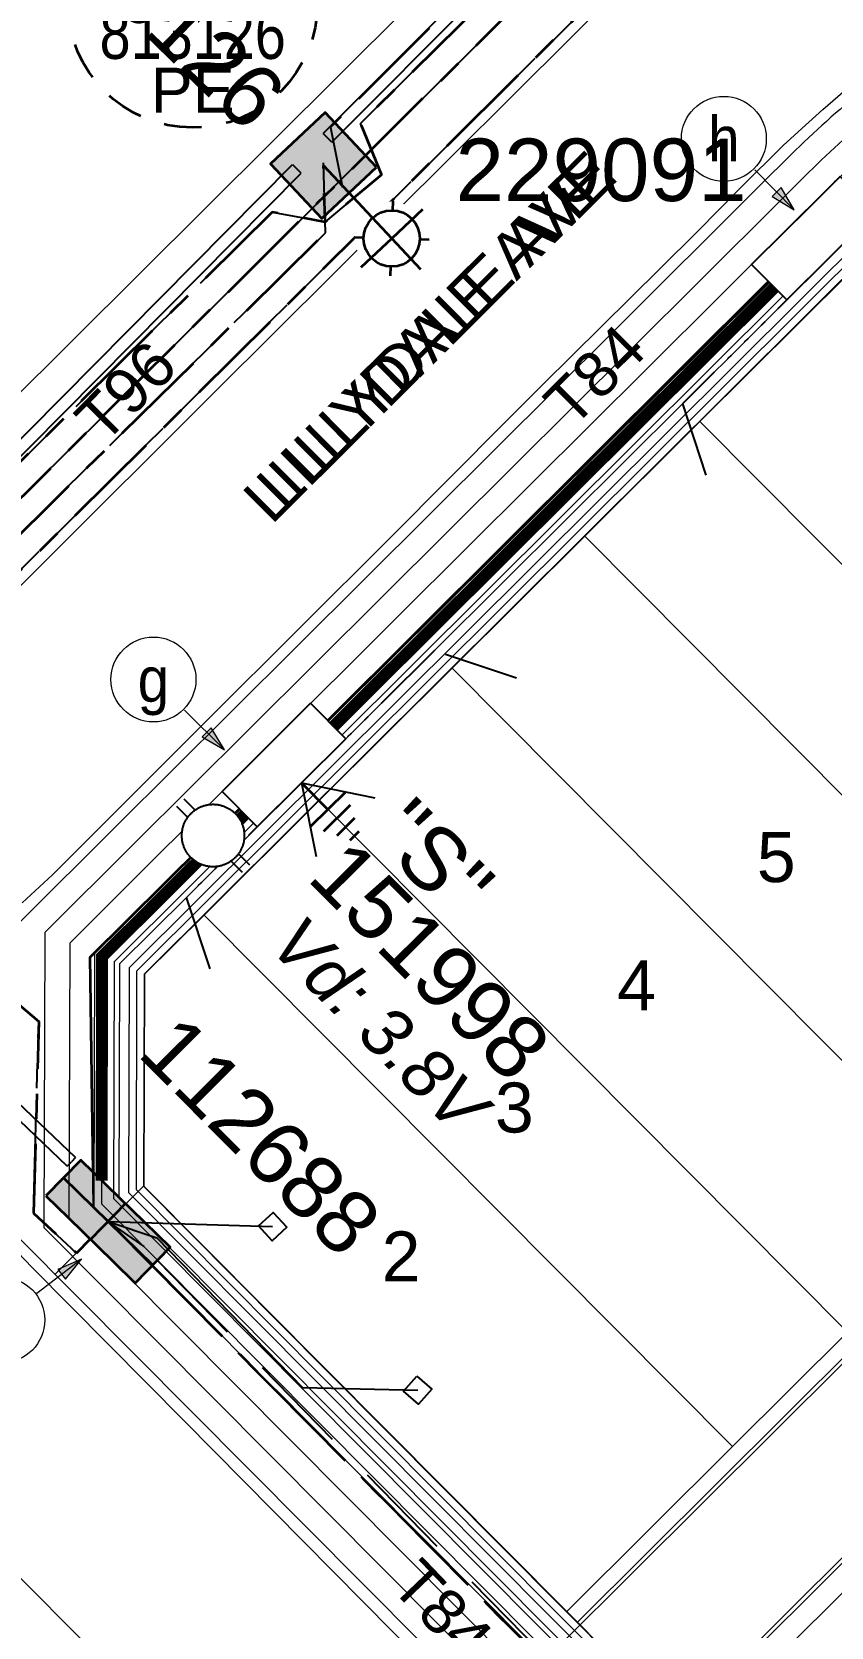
# Model space of a CAD drawing. Header units: metres. Extents: x 293418 to 294566, y 6233478 to 6234177.
# Drawn here: x 293762.6 to 293794.6, y 6233813.6 to 6233877.4 of the extents above; entities that cross this region are included whole.
import ezdxf
from ezdxf.enums import TextEntityAlignment as Align

# ---------------------------------------------------------------- set-up
doc = ezdxf.new("R2010")
doc.units = ezdxf.units.M
for name, pattern in [('Cable Exist UG', [7, 4, -1, 1, -1]), ('Dash', [5, 3, -2]), ('IE Trench LV', [6, 4, -2]), ('PHANTOMX2', [6.6, 3, -0.75, 0.2, -0.75, 0.2, -0.75, 0.2, -0.75])]:
    doc.linetypes.add(name, pattern=pattern)
doc.layers.get('0').update_dxf_attribs({"color": 6})
doc.layers.add('_User Miscellaneous1_Cons Lines', color=6, linetype='Continuous', lineweight=13, transparency=0.7)
doc.layers.add('_User Miscellaneous3_Roads', color=7, linetype='Continuous', lineweight=13, transparency=0.5)
for name, color, linetype, lineweight in [('_User Miscellaneous2_Lot Numbers', 54, 'Continuous', 13), ('_User Miscellaneous5', 121, 'Continuous', 13), ('_User_HV_Exist', 1, 'Continuous', 35), ('_User_LV_Exist', 5, 'Continuous', 35), ('_User_SL_Exist', 4, 'Continuous', 35), ('Cadastre Developer_SP_NEW', 92, 'Continuous', 15), ('Cadastre Land Parcels_SP_EXT', 118, 'Continuous', 15), ('Mains_HV_EXT', 13, 'Continuous', 25), ('Mains_LV_EXT', 163, 'Continuous', 25), ('Mains_SL_EXT', 131, 'Continuous', 25)]:
    doc.layers.add(name, color=color, linetype=linetype, lineweight=lineweight)
for name, color, linetype in [('Duct_SP_EXT', 30, 'Continuous'), ('Equip_LV_NEW', 2, 'Continuous'), ('Equip_SP_LV_NEW', 2, 'Continuous'), ('Equip_SP_SL_EXT', 7, 'Continuous'), ('Mains_LV_New_T84', 2, 'Cable x'), ('Notes', 7, 'Continuous'), ('Services_SP_NEW_UG', 2, 'IE Trench LV'), ('SupportsUG_SP_LV_EXT', 7, 'Continuous'), ('SupportsUG_SP_LV_SL_EXT', 7, 'Continuous'), ('Trench_SP_NEW', 2, 'Continuous'), ('UG_Details_SP_MISC', 7, 'Continuous')]:
    doc.layers.add(name, color=color, linetype=linetype)
doc.layers.add('Features_DEL', color=1, linetype='Continuous', plot=False)
doc.layers.add('Features_HIDE', color=1, linetype='Continuous', plot=False)
doc.styles.add('COLUMN_LABEL', font='arial.ttf', dxfattribs={"height": 2})
doc.styles.add('iecARIAL', font='arial.ttf', dxfattribs={"height": 2})
doc.styles.add('ieISOCP', font='arial.ttf', dxfattribs={"height": 1.5})
doc.styles.add('POLE_LABEL', font='arial.ttf', dxfattribs={"height": 2})
doc.styles.add('SL_LABEL', font='arial.ttf', dxfattribs={"height": 2})
doc.styles.get("Standard").update_dxf_attribs({"font": 'arial.ttf'})
doc.linetypes.add('Cable New UG', pattern='A,5.5,-0.01,["X",Standard,S=1.8,R=0,X=0,Y=-0.94],-1.7', length=7.21)
doc.linetypes.add('Cable x', pattern='A,4.5,-0.01,["X",Standard,S=1.25,R=0,X=0,Y=-0.65],-1.2', length=5.71)

# ---------------------------------------------------------------- blocks, each defined once
blk = doc.blocks.new('*U553')
at = {"width": 0.9}
blk.add_attdef('LNUMBER', text='', height=1, rotation=87.70638, dxfattribs=at).set_placement((1.279, 6.954), align=Align.MIDDLE_LEFT)
at = {"flags": 9}
for tag, p in [('LRATECODE', (-7.4, 0)), ('LOUTREACHVOCAB', (-7.2, 0)), ('LOUTREACH', (-7, 0)), ('LANTNUMBER', (-6.6, 0)), ('LNEW', (-6.4, 0)), ('LMASTVOCAB', (-6.2, 0)), ('LMAST', (-6, 0)), ('LLAMPVOCAB', (-5.8, 0)), ('LLAMP', (-5.6, 0)), ('LEXIST', (-5.4, 0)), ('LCHARGE3PERCENT', (-5.2, 0)), ('LCHARGE3', (-5, 0)), ('LCHARGE2PERCENT', (-4.8, 0)), ('LCHARGE2', (-4.6, 0)), ('LCHARGE1PERCENT', (-4.4, 0)), ('LCHARGE1', (-4.2, 0)), ('LCATEGORY', (-4, 0)), ('LBRACKETVOCAB', (-3.8, 0)), ('LBRACKET', (-3.6, 0)), ('LKINGHEIGHT', (-3.4, 0)), ('CREPLACE', (-3.2, 0)), ('CREMOVE', (-3, 0)), ('CNUMBER', (-2.8, 0)), ('CNEW', (-2.6, 0)), ('CEXIST', (-2.4, 0)), ('USAGE', (-2.2, 0)), ('STATE', (-2, 0)), ('OWNED_BY', (-1.8, 0)), ('ORIENTATION', (-1.6, 0)), ('OPERATING_VOLTAGE', (-1.4, 0)), ('NO_PHASES', (-1.2, 0)), ('LANTERN_TYPE', (-1, 0)), ('LANTERN_PURPOSE', (-0.8, 0)), ('CONTROL_TYPE', (-0.6, 0)), ('CONSTRUCTED_VOLTAGE', (-0.4, 0))]:
    blk.add_attdef(tag, text='', height=0.001, rotation=270, dxfattribs=at).set_placement(p, align=Align.MIDDLE_LEFT)
at = {"style": 'SL_LABEL', "flags": 9}
blk.add_attdef('STREET_CODE', text='', height=0.001, rotation=270, dxfattribs=at).set_placement((0.001, 0), align=Align.MIDDLE_LEFT)
at = {"flags": 1}
blk.add_attdef('Z', (0, 0), '', height=0.001, rotation=270, dxfattribs=at)
at = {"flags": 9}
for tag, p in [('LREMOVE', (0, -7.6)), ('LREPLACE', (0, -7.8)), ('LTYPE', (0, -8)), ('LTYPEVOCAB', (0, -8.2)), ('LEGEND', (0, -8.4)), ('SUBURB', (0, -8.6)), ('STREETNAME', (0, -8.8)), ('LOCATION', (0, -9)), ('NOTES', (0, -9.2)), ('MAINTAINED_BY', (0, -9.863))]:
    blk.add_attdef(tag, text='', height=0.001, dxfattribs=at).set_placement(p, align=Align.MIDDLE_LEFT)
blk.add_attdef('OPERATED_BY', (0, -9.607), '', height=0.001, dxfattribs=at)
at = {"layer": 'Features_HIDE', "width": 0.9}
blk.add_attdef('ASSET_NUM', text='', height=1, rotation=87.70638, dxfattribs=at).set_placement((-0.719, 7.034), align=Align.MIDDLE_LEFT)
blk.add_wipeout([(0.228, 5.683), (1.262, 5.014), (1.846, 3.929), (1.177, 2.895), (0.093, 2.311), (-0.942, 2.979), (-1.526, 4.064), (-0.857, 5.099)])
for p, q in [((0.16, 3.997), (0.228, 5.683)), ((-0.857, 5.099), (-0.603, 4.823)), ((1.262, 5.014), (0.987, 4.76)), ((-1.526, 4.064), (0.16, 3.997)), ((0, 0), (0.16, 3.997)), ((0.16, 3.997), (1.846, 3.929)), ((-0.942, 2.979), (-0.667, 3.234)), ((1.177, 2.895), (0.923, 3.17))]:
    blk.add_line(p, q)
blk.add_circle((0.16, 3.997), 1.125)
blk = doc.blocks.new('CCP_EXT')
at = {"flags": 9}
for tag, p in [('OWNED_BY', (0, -1)), ('USAGE', (0, -1.2)), ('STATE', (0, -1.8)), ('LEGEND', (0, -1.4)), ('LIFE_SUPPORT', (0, -1.6)), ('NOTES', (0, -2))]:
    blk.add_attdef(tag, text='', height=0.2, dxfattribs=at).set_placement(p, align=Align.MIDDLE_LEFT)
blk.add_wipeout([(0, 0.566), (0.566, 0), (0, -0.566), (-0.566, 0)])
blk.add_lwpolyline([(-0.566, 0), (0, 0.566), (0.566, 0), (0, -0.566), (-0.566, 0)])
at = {"flags": 1}
blk.add_attdef('Z', (0, 0), '', height=0.2, dxfattribs=at)
at = {"flags": 9}
for tag, p in [('CCP_TYPE', (0, 0)), ('OPERATING_VOLTAGE', (0, -0.6)), ('CONSTRUCTED_VOLTAGE', (0, -0.2)), ('NO_PHASES', (0, -0.4)), ('ORIENTATION', (0, -0.8))]:
    blk.add_attdef(tag, text='', height=0.2, dxfattribs=at).set_placement(p, align=Align.MIDDLE_LEFT)
blk = doc.blocks.new('PILLAR_EXT')
blk.add_hatch(color=256).paths.add_polyline_path([(-2.5, 1), (-2.5, -1), (2.5, -1), (2.5, 1)])
for p, q in [((0, 1), (0, -1)), ((-2.5, 0), (2.5, 0))]:
    blk.add_line(p, q)
at = {"ltscale": 10}
blk.add_line((2.5, 0), (-2.5, 0), dxfattribs=at)
blk.add_lwpolyline([(-2.5, -1), (-1.25, -1), (1.25, -1), (2.5, -1), (2.5, 1), (-2.5, 1)], close=True)
at = {"width": 0.9, "flags": 8}
blk.add_attdef('ASSET_NUM', text='', height=2, rotation=90, dxfattribs=at).set_placement((-2, 4), align=Align.MIDDLE_LEFT)
for tag, p, flags in [('OWNED_BY', (0, -0.2), 9), ('STATE', (0, -0.4), 9), ('SUPPORT_TYPE', (0, -0.6), 9), ('USAGE', (0, -0.8), 9), ('LEGEND', (0, -1), 9), ('LOCATION', (0, -1.2), 9), ('NOTES', (0, -1.4), 9), ('STREETNAME', (0, -1.8), 9), ('SUBURB', (0, -2), 1), ('PARENT', (0, -1.6), 9)]:
    blk.add_attdef(tag, p, '', height=0.2, dxfattribs=dict(flags=flags))
blk = doc.blocks.new('*U534')
at = {"width": 0.9}
blk.add_attdef('ASSET_NUM', text='', height=2, dxfattribs=at).set_placement((4, 2), align=Align.MIDDLE_LEFT)
for tag, p, flags in [('SUBURB', (-2, 0), 1), ('STREETNAME', (-1.8, 0), 9), ('PARENT', (-1.6, 0), 9), ('NOTES', (-1.4, 0), 9), ('LOCATION', (-1.2, 0), 9), ('LEGEND', (-1, 0), 9), ('USAGE', (-0.8, 0), 9), ('SUPPORT_TYPE', (-0.6, 0), 9), ('STATE', (-0.4, 0), 9), ('OWNED_BY', (-0.2, 0), 9)]:
    blk.add_attdef(tag, p, '', height=0.2, rotation=270, dxfattribs=dict(flags=flags))
blk.add_wipeout([(2.335, 1.34), (-0.767, -2.581), (-2.335, -1.34), (0.767, 2.581)])
blk.add_lwpolyline([(0.767, 2.581), (-1.56, -0.36), (-0.009, 1.601), (-2.335, -1.34), (-0.767, -2.581), (2.335, 1.34)], close=True)
blk = doc.blocks.new('LV_UG_LINKS_OPEN_NEW')
at = {"layer": 'Equip_LV_NEW'}
for tag, flags, p in [('ACTUAL_STATUS', 9, (3.167, -1.667)), ('CONSTRUCTED_VOLTAGE', 9, (3.167, -1.833)), ('NO_PHASES', 9, (3.167, -2)), ('STATE', 9, (3.167, -2.5)), ('OPERATING_VOLTAGE', 9, (3.167, -2.167)), ('ORIENTATION', 9, (3.167, -2.333)), ('SWITCH_TYPE', 9, (3.167, -2.667)), ('OWNED_BY', 9, (3.167, -3.167)), ('USAGE', 9, (3.167, -2.833)), ('NOTES', 9, (3.167, -3)), ('TYPE', 9, (3.167, -3.833)), ('OPERATED_BY', 9, (3.167, -3.333)), ('MAINTAINED_BY', 9, (3.167, -3.5)), ('NUMBER_OF_PHASES', 9, (3.167, -3.667)), ('Z', 1, (3.167, -4))]:
    blk.add_attdef(tag, text='', height=0.167, dxfattribs=dict(at, flags=flags)).set_placement(p, align=Align.MIDDLE_LEFT)
blk.add_wipeout([(4, 1.25), (3.969, 1.25), (3.939, 1.248), (3.908, 1.247), (3.877, 1.244), (3.847, 1.241), (3.817, 1.236), (3.786, 1.232), (3.756, 1.226), (3.726, 1.22), (3.696, 1.213), (3.667, 1.205), (3.637, 1.196), (3.608, 1.187), (3.579, 1.177), (3.55, 1.166), (3.522, 1.155), (3.493, 1.143), (3.466, 1.13), (3.438, 1.117), (3.411, 1.102), (3.384, 1.088), (3.357, 1.072), (3.331, 1.056), (3.306, 1.039), (3.28, 1.022), (3.255, 1.004), (3.231, 0.985), (3.207, 0.966), (3.184, 0.947), (3.161, 0.926), (3.138, 0.905), (3.116, 0.884), (3.095, 0.862), (3.074, 0.839), (3.053, 0.816), (3.034, 0.793), (3.015, 0.769), (2.996, 0.745), (2.978, 0.72), (2.961, 0.694), (2.944, 0.669), (2.928, 0.643), (2.912, 0.616), (2.898, 0.589), (2.883, 0.562), (2.87, 0.534), (2.857, 0.507), (2.845, 0.478), (2.834, 0.45), (2.823, 0.421), (2.813, 0.392), (2.804, 0.363), (2.795, 0.333), (2.787, 0.304), (2.78, 0.274), (2.774, 0.244), (2.768, 0.214), (2.764, 0.183), (2.759, 0.153), (2.756, 0.123), (2.753, 0.092), (2.752, 0.061), (2.75, 0.031), (2.75, 0), (2.75, -0.031), (2.752, -0.061), (2.753, -0.092), (2.756, -0.123), (2.759, -0.153), (2.764, -0.183), (2.768, -0.214), (2.774, -0.244), (2.78, -0.274), (2.787, -0.304), (2.795, -0.333), (2.804, -0.363), (2.813, -0.392), (2.823, -0.421), (2.834, -0.45), (2.845, -0.478), (2.857, -0.507), (2.87, -0.534), (2.883, -0.562), (2.898, -0.589), (2.912, -0.616), (2.928, -0.643), (2.944, -0.669), (2.961, -0.694), (2.978, -0.72), (2.996, -0.745), (3.015, -0.769), (3.034, -0.793), (3.053, -0.816), (3.074, -0.839), (3.095, -0.862), (3.116, -0.884), (3.138, -0.905), (3.161, -0.926), (3.184, -0.947), (3.207, -0.966), (3.231, -0.985), (3.255, -1.004), (3.28, -1.022), (3.306, -1.039), (3.331, -1.056), (3.357, -1.072), (3.384, -1.088), (3.411, -1.102), (3.438, -1.117), (3.466, -1.13), (3.493, -1.143), (3.522, -1.155), (3.55, -1.166), (3.579, -1.177), (3.608, -1.187), (3.637, -1.196), (3.667, -1.205), (3.696, -1.213), (3.726, -1.22), (3.756, -1.226), (3.786, -1.232), (3.817, -1.236), (3.847, -1.241), (3.877, -1.244), (3.908, -1.247), (3.939, -1.248), (3.969, -1.25), (4, -1.25), (4.031, -1.25), (4.061, -1.248), (4.092, -1.247), (4.123, -1.244), (4.153, -1.241), (4.183, -1.236), (4.214, -1.232), (4.244, -1.226), (4.274, -1.22), (4.304, -1.213), (4.333, -1.205), (4.363, -1.196), (4.392, -1.187), (4.421, -1.177), (4.45, -1.166), (4.478, -1.155), (4.507, -1.143), (4.534, -1.13), (4.562, -1.117), (4.589, -1.102), (4.616, -1.088), (4.643, -1.072), (4.669, -1.056), (4.694, -1.039), (4.72, -1.022), (4.745, -1.004), (4.769, -0.985), (4.793, -0.966), (4.816, -0.947), (4.839, -0.926), (4.862, -0.905), (4.884, -0.884), (4.905, -0.862), (4.926, -0.839), (4.947, -0.816), (4.966, -0.793), (4.985, -0.769), (5.004, -0.745), (5.022, -0.72), (5.039, -0.694), (5.056, -0.669), (5.072, -0.643), (5.088, -0.616), (5.102, -0.589), (5.117, -0.562), (5.13, -0.534), (5.143, -0.507), (5.155, -0.478), (5.166, -0.45), (5.177, -0.421), (5.187, -0.392), (5.196, -0.363), (5.205, -0.333), (5.213, -0.304), (5.22, -0.274), (5.226, -0.244), (5.232, -0.214), (5.236, -0.183), (5.241, -0.153), (5.244, -0.123), (5.247, -0.092), (5.248, -0.061), (5.25, -0.031), (5.25, 0), (5.25, 0.031), (5.248, 0.061), (5.247, 0.092), (5.244, 0.123), (5.241, 0.153), (5.236, 0.183), (5.232, 0.214), (5.226, 0.244), (5.22, 0.274), (5.213, 0.304), (5.205, 0.333), (5.196, 0.363), (5.187, 0.392), (5.177, 0.421), (5.166, 0.45), (5.155, 0.478), (5.143, 0.507), (5.13, 0.534), (5.117, 0.562), (5.102, 0.589), (5.088, 0.616), (5.072, 0.643), (5.056, 0.669), (5.039, 0.694), (5.022, 0.72), (5.004, 0.745), (4.985, 0.769), (4.966, 0.793), (4.947, 0.816), (4.926, 0.839), (4.905, 0.862), (4.884, 0.884), (4.862, 0.905), (4.839, 0.926), (4.816, 0.947), (4.793, 0.966), (4.769, 0.985), (4.745, 1.004), (4.72, 1.022), (4.694, 1.039), (4.669, 1.056), (4.643, 1.072), (4.616, 1.088), (4.589, 1.102), (4.562, 1.117), (4.534, 1.13), (4.507, 1.143), (4.478, 1.155), (4.45, 1.166), (4.421, 1.177), (4.392, 1.187), (4.363, 1.196), (4.333, 1.205), (4.304, 1.213), (4.274, 1.22), (4.244, 1.226), (4.214, 1.232), (4.183, 1.236), (4.153, 1.241), (4.123, 1.244), (4.092, 1.247), (4.061, 1.248), (4.031, 1.25)]).dxf.layer = 'Equip_LV_NEW'
for p, q in [((3.792, 1.863), (3.792, 1.232)), ((4.208, 1.863), (4.208, 1.232)), ((3.792, -1.232), (3.792, -1.863)), ((4.208, -1.232), (4.208, -1.863))]:
    blk.add_line(p, q, dxfattribs=at)
at = {"layer": 'Equip_LV_NEW', "flags": 128}
blk.add_lwpolyline([(4, 1.25), (3.969, 1.25), (3.939, 1.248), (3.908, 1.247), (3.877, 1.244), (3.847, 1.241), (3.817, 1.236), (3.786, 1.232), (3.756, 1.226), (3.726, 1.22), (3.696, 1.213), (3.667, 1.205), (3.637, 1.196), (3.608, 1.187), (3.579, 1.177), (3.55, 1.166), (3.522, 1.155), (3.493, 1.143), (3.466, 1.13), (3.438, 1.117), (3.411, 1.102), (3.384, 1.088), (3.357, 1.072), (3.331, 1.056), (3.306, 1.039), (3.28, 1.022), (3.255, 1.004), (3.231, 0.985), (3.207, 0.966), (3.184, 0.947), (3.161, 0.926), (3.138, 0.905), (3.116, 0.884), (3.095, 0.862), (3.074, 0.839), (3.053, 0.816), (3.034, 0.793), (3.015, 0.769), (2.996, 0.745), (2.978, 0.72), (2.961, 0.694), (2.944, 0.669), (2.928, 0.643), (2.912, 0.616), (2.898, 0.589), (2.883, 0.562), (2.87, 0.534), (2.857, 0.507), (2.845, 0.478), (2.834, 0.45), (2.823, 0.421), (2.813, 0.392), (2.804, 0.363), (2.795, 0.333), (2.787, 0.304), (2.78, 0.274), (2.774, 0.244), (2.768, 0.214), (2.764, 0.183), (2.759, 0.153), (2.756, 0.123), (2.753, 0.092), (2.752, 0.061), (2.75, 0.031), (2.75, 0), (2.75, -0.031), (2.752, -0.061), (2.753, -0.092), (2.756, -0.123), (2.759, -0.153), (2.764, -0.183), (2.768, -0.214), (2.774, -0.244), (2.78, -0.274), (2.787, -0.304), (2.795, -0.333), (2.804, -0.363), (2.813, -0.392), (2.823, -0.421), (2.834, -0.45), (2.845, -0.478), (2.857, -0.507), (2.87, -0.534), (2.883, -0.562), (2.898, -0.589), (2.912, -0.616), (2.928, -0.643), (2.944, -0.669), (2.961, -0.694), (2.978, -0.72), (2.996, -0.745), (3.015, -0.769), (3.034, -0.793), (3.053, -0.816), (3.074, -0.839), (3.095, -0.862), (3.116, -0.884), (3.138, -0.905), (3.161, -0.926), (3.184, -0.947), (3.207, -0.966), (3.231, -0.985), (3.255, -1.004), (3.28, -1.022), (3.306, -1.039), (3.331, -1.056), (3.357, -1.072), (3.384, -1.088), (3.411, -1.102), (3.438, -1.117), (3.466, -1.13), (3.493, -1.143), (3.522, -1.155), (3.55, -1.166), (3.579, -1.177), (3.608, -1.187), (3.637, -1.196), (3.667, -1.205), (3.696, -1.213), (3.726, -1.22), (3.756, -1.226), (3.786, -1.232), (3.817, -1.236), (3.847, -1.241), (3.877, -1.244), (3.908, -1.247), (3.939, -1.248), (3.969, -1.25), (4, -1.25), (4.031, -1.25), (4.061, -1.248), (4.092, -1.247), (4.123, -1.244), (4.153, -1.241), (4.183, -1.236), (4.214, -1.232), (4.244, -1.226), (4.274, -1.22), (4.304, -1.213), (4.333, -1.205), (4.363, -1.196), (4.392, -1.187), (4.421, -1.177), (4.45, -1.166), (4.478, -1.155), (4.507, -1.143), (4.534, -1.13), (4.562, -1.117), (4.589, -1.102), (4.616, -1.088), (4.643, -1.072), (4.669, -1.056), (4.694, -1.039), (4.72, -1.022), (4.745, -1.004), (4.769, -0.985), (4.793, -0.966), (4.816, -0.947), (4.839, -0.926), (4.862, -0.905), (4.884, -0.884), (4.905, -0.862), (4.926, -0.839), (4.947, -0.816), (4.966, -0.793), (4.985, -0.769), (5.004, -0.745), (5.022, -0.72), (5.039, -0.694), (5.056, -0.669), (5.072, -0.643), (5.088, -0.616), (5.102, -0.589), (5.117, -0.562), (5.13, -0.534), (5.143, -0.507), (5.155, -0.478), (5.166, -0.45), (5.177, -0.421), (5.187, -0.392), (5.196, -0.363), (5.205, -0.333), (5.213, -0.304), (5.22, -0.274), (5.226, -0.244), (5.232, -0.214), (5.236, -0.183), (5.241, -0.153), (5.244, -0.123), (5.247, -0.092), (5.248, -0.061), (5.25, -0.031), (5.25, 0), (5.25, 0.031), (5.248, 0.061), (5.247, 0.092), (5.244, 0.123), (5.241, 0.153), (5.236, 0.183), (5.232, 0.214), (5.226, 0.244), (5.22, 0.274), (5.213, 0.304), (5.205, 0.333), (5.196, 0.363), (5.187, 0.392), (5.177, 0.421), (5.166, 0.45), (5.155, 0.478), (5.143, 0.507), (5.13, 0.534), (5.117, 0.562), (5.102, 0.589), (5.088, 0.616), (5.072, 0.643), (5.056, 0.669), (5.039, 0.694), (5.022, 0.72), (5.004, 0.745), (4.985, 0.769), (4.966, 0.793), (4.947, 0.816), (4.926, 0.839), (4.905, 0.862), (4.884, 0.884), (4.862, 0.905), (4.839, 0.926), (4.816, 0.947), (4.793, 0.966), (4.769, 0.985), (4.745, 1.004), (4.72, 1.022), (4.694, 1.039), (4.669, 1.056), (4.643, 1.072), (4.616, 1.088), (4.589, 1.102), (4.562, 1.117), (4.534, 1.13), (4.507, 1.143), (4.478, 1.155), (4.45, 1.166), (4.421, 1.177), (4.392, 1.187), (4.363, 1.196), (4.333, 1.205), (4.304, 1.213), (4.274, 1.22), (4.244, 1.226), (4.214, 1.232), (4.183, 1.236), (4.153, 1.241), (4.123, 1.244), (4.092, 1.247), (4.061, 1.248), (4.031, 1.25)], close=True, dxfattribs=at)
blk = doc.blocks.new('*U520')
at = {"layer": '_User_LV_Exist'}
blk.add_line((3.292, -2.286), (2.982, -2.678), dxfattribs=at)
at = {"width": 0.9}
blk.add_attdef('ASSET_NUM', text='', height=2, dxfattribs=at).set_placement((4, 2), align=Align.MIDDLE_LEFT)
for tag, p, flags in [('SUBURB', (-2, 0), 1), ('STREETNAME', (-1.8, 0), 9), ('PARENT', (-1.6, 0), 9), ('NOTES', (-1.4, 0), 9), ('LOCATION', (-1.2, 0), 9), ('LEGEND', (-1, 0), 9), ('USAGE', (-0.8, 0), 9), ('SUPPORT_TYPE', (-0.6, 0), 9), ('STATE', (-0.4, 0), 9), ('OWNED_BY', (-0.2, 0), 9)]:
    blk.add_attdef(tag, p, '', height=0.2, rotation=270, dxfattribs=dict(flags=flags))
blk.add_wipeout([(2.335, 1.34), (-0.767, -2.581), (-2.335, -1.34), (0.767, 2.581)])
blk.add_lwpolyline([(0.767, 2.581), (-1.56, -0.36), (-0.009, 1.601), (-2.335, -1.34), (-0.767, -2.581), (2.335, 1.34)], close=True)
at = {"layer": '_User_LV_Exist'}
for p, q in [((0.784, -0.62), (1.961, -1.551)), ((2.581, -0.767), (1.34, -2.335)), ((2.818, -1.273), (1.888, -2.449)), ((3.055, -1.779), (2.435, -2.564))]:
    blk.add_line(p, q, dxfattribs=at)
at = {"layer": 'Equip_LV_NEW', "ltscale": 10, "xscale": -1, "rotation": 51.65432890901013}
blk.add_blockref('LV_UG_LINKS_OPEN_NEW', (0, 0), dxfattribs=at)
blk = doc.blocks.new('COLUMN_EXT')
blk.add_hatch(color=256).paths.add_polyline_path([(1.5, -1.5), (1.5, 1.5), (-1.5, 1.5), (-1.5, -1.5)])
blk.add_lwpolyline([(1.5, 1.5), (-1.5, 1.5), (-1.5, -1.5), (1.5, -1.5)], close=True)
at = {"flags": 9}
for tag, p in [('NOTES', (-1.813, 2)), ('STREETNAME', (-1.813, 1.6)), ('LOCATION', (-1.813, 1.4)), ('SUBURB', (-1.813, 1.8)), ('LEGEND', (-1.813, 1.2)), ('OWNED_BY', (-1.813, 0.6)), ('USAGE', (-1.813, 1)), ('STATE', (-1.813, 0.8)), ('COLUMN_TYPE', (-1.813, 0.4))]:
    blk.add_attdef(tag, text='', height=0.2, rotation=180, dxfattribs=at).set_placement(p, align=Align.MIDDLE_LEFT)
at = {"flags": 1}
blk.add_attdef('Z', (-1.813, 2.351), '', height=0.2, rotation=180, dxfattribs=at)
at = {"flags": 9}
for tag, style, p in [('STRUCTURE_PLANT_NUMBER', 'POLE_LABEL', (-1.813, -0.031)), ('STREET_CODE', 'COLUMN_LABEL', (-1.813, 0.2))]:
    blk.add_attdef(tag, text='', height=0.2, rotation=180, dxfattribs=dict(at, style=style)).set_placement(p, align=Align.MIDDLE_LEFT)
at = {"style": 'COLUMN_LABEL', "width": 0.9, "flags": 8}
blk.add_attdef('ASSET_NUM', text='', height=2, rotation=270, dxfattribs=at).set_placement((2, -4), align=Align.MIDDLE_LEFT)
blk = doc.blocks.new('*U589')
h = blk.add_hatch(color=256)
h.dxf.hatch_style = 1
h.paths.add_polyline_path([(2.226, 2.026), (2.531, 1.63), (3.172, 2.437)])
blk.add_line((3.172, 2.437), (1.388, 1.066))
at = {"flags": 128}
blk.add_lwpolyline([(2.226, 2.026), (2.531, 1.63), (3.172, 2.437), (2.226, 2.026)], dxfattribs=at)
blk.add_circle((0, 0), 1.7)
at = {"width": 0.9}
blk.add_attdef('CODE', text='', height=1.8, dxfattribs=at).set_placement((0, 0), align=Align.MIDDLE_CENTER)
at = {"flags": 1}
blk.add_attdef('Z', (0, 0), '', height=0.2, dxfattribs=at)
blk = doc.blocks.new('*U590')
h = blk.add_hatch(color=256)
h.dxf.hatch_style = 1
h.paths.add_polyline_path([(2.308, -1.932), (1.957, -2.288), (2.843, -2.814)])
blk.add_line((2.843, -2.814), (1.244, -1.231))
at = {"flags": 128}
blk.add_lwpolyline([(2.308, -1.932), (1.957, -2.288), (2.843, -2.814), (2.308, -1.932)], dxfattribs=at)
blk.add_circle((0, 0), 1.7)
at = {"width": 0.9}
blk.add_attdef('CODE', text='', height=1.8, dxfattribs=at).set_placement((0, 0), align=Align.MIDDLE_CENTER)
at = {"flags": 1}
blk.add_attdef('Z', (0, 0), '', height=0.2, dxfattribs=at)
blk = doc.blocks.new('*U591')
h = blk.add_hatch(color=256)
h.dxf.hatch_style = 1
h.paths.add_polyline_path([(2.292, -1.951), (1.938, -2.304), (2.82, -2.837)])
blk.add_line((2.82, -2.837), (1.234, -1.241))
at = {"flags": 128}
blk.add_lwpolyline([(2.292, -1.951), (1.938, -2.304), (2.82, -2.837), (2.292, -1.951)], dxfattribs=at)
blk.add_circle((0, 0), 1.7)
at = {"width": 0.9}
blk.add_attdef('CODE', text='', height=1.8, dxfattribs=at).set_placement((0, 0), align=Align.MIDDLE_CENTER)
at = {"flags": 1}
blk.add_attdef('Z', (0, 0), '', height=0.2, dxfattribs=at)
blk = doc.blocks.new('*U352')
at = {"linetype": 'Dash', "ltscale": 0.5}
blk.add_circle((0, 0), 5, dxfattribs=at)
at = {"insert": (0, -2.6), "char_height": 1.8, "attachment_point": 2}
blk.add_mtext('PE', dxfattribs=at)
at = {"width": 0.8}
blk.add_attdef('SNUMBER', text='', height=1.8, dxfattribs=at).set_placement((0, 0.5), align=Align.CENTER)
at = {"flags": 1}
blk.add_attdef('Z', (0, 0), '', height=0.2, dxfattribs=at)
at = {"width": 0.8}
blk.add_attdef('CNUMBER', text='', height=1.8, dxfattribs=at).set_placement((0, -0.25), align=Align.TOP_CENTER)

msp = doc.modelspace()

# ---------------------------------------------------------------- linework, layer by layer
at = {"layer": '_User Miscellaneous1_Cons Lines', "flags": 128}
msp.add_lwpolyline([(293846.17, 6233845.31, 0), (293842.01, 6233849.493)], format="xyb", dxfattribs=at)
for points in [[(293795.322, 6233870.194), (293794.097, 6233868.976), (293788.141, 6233863.052), (293783.532, 6233858.469), (293778.214, 6233853.18), (293772.896, 6233847.891), (293768.287, 6233843.308), (293765.405, 6233840.442), (293765.378, 6233830.548)], [(293795.815, 6233869.697), (293794.59, 6233868.479), (293788.634, 6233862.556), (293784.025, 6233857.972), (293778.707, 6233852.684), (293773.39, 6233847.395), (293768.781, 6233842.811), (293766.105, 6233840.15), (293766.079, 6233830.836)], [(293795.295, 6233867.77), (293789.339, 6233861.847), (293784.731, 6233857.263), (293779.413, 6233851.975), (293774.095, 6233846.686), (293769.486, 6233842.102), (293767.103, 6233839.733), (293767.08, 6233831.268)], [(293767.061, 6233831.248), (293763.516, 6233827.723)], [(293767.08, 6233831.248), (293784.004, 6233814.231), (293789.116, 6233809.09), (293796.274, 6233801.893)]]:
    msp.add_lwpolyline(points, dxfattribs=at)
at = {"layer": '_User Miscellaneous1_Cons Lines', "linetype": 'Continuous'}
for points in [[(293795.661, 6233869.849), (293765.884, 6233840.235), (293765.86, 6233830.755), (293773.547, 6233823.023), (293794.631, 6233801.828)], [(293796.082, 6233869.422), (293766.484, 6233839.985), (293766.46, 6233831.002), (293773.973, 6233823.446), (293795.057, 6233802.251)], [(293796.293, 6233869.208), (293766.783, 6233839.86), (293766.761, 6233831.125), (293774.185, 6233823.657), (293795.27, 6233802.462)]]:
    msp.add_lwpolyline(points, dxfattribs=at)
at = {"layer": '_User Miscellaneous3_Roads'}
for p, q in [((293784.229, 6233877.26, 103.982), (293787.861, 6233880.877, 104.075)), ((293784.229, 6233877.26, 103.982), (293787.861, 6233880.877, 104.075)), ((293777.036, 6233870.108, 103.781), (293784.229, 6233877.26, 103.982)), ((293777.036, 6233870.108, 103.781), (293784.229, 6233877.26, 103.982)), ((293794.253, 6233874.334, 104.076), (293795.573, 6233875.476, 104.117)), ((293794.253, 6233874.334, 104.076), (293795.573, 6233875.476, 104.117)), ((293793.419, 6233873.578, 104.042), (293794.253, 6233874.334, 104.076)), ((293793.419, 6233873.578, 104.042), (293794.253, 6233874.334, 104.076)), ((293792.674, 6233872.891, 104.025), (293793.419, 6233873.578, 104.042)), ((293792.674, 6233872.891, 104.025), (293793.419, 6233873.578, 104.042)), ((293790.967, 6233871.198, 103.97), (293792.674, 6233872.891, 104.025)), ((293790.967, 6233871.198, 103.97), (293792.674, 6233872.891, 104.025)), ((293789.243, 6233869.456, 103.924), (293790.967, 6233871.198, 103.97)), ((293789.243, 6233869.456, 103.924), (293790.967, 6233871.198, 103.97)), ((293769.96, 6233863.075, 103.575), (293777.036, 6233870.108, 103.781)), ((293769.96, 6233863.075, 103.575), (293777.036, 6233870.108, 103.781)), ((293787.753, 6233867.974, 103.89), (293789.243, 6233869.456, 103.924)), ((293787.753, 6233867.974, 103.89), (293789.243, 6233869.456, 103.924)), ((293783.047, 6233863.331, 103.732), (293787.753, 6233867.974, 103.89)), ((293762.826, 6233855.97, 103.372), (293769.96, 6233863.075, 103.575)), ((293762.826, 6233855.97, 103.372), (293769.96, 6233863.075, 103.575)), ((293776.968, 6233857.228, 103.584), (293781.597, 6233861.877, 103.694)), ((293769.626, 6233849.912, 103.396), (293776.968, 6233857.228, 103.584)), ((293762.826, 6233855.97, 103.372), (293758.203, 6233851.397, 103.229)), ((293763.413, 6233843.712, 103.195), (293769.626, 6233849.912, 103.396)), ((293762.21, 6233842.594, 103.19), (293763.413, 6233843.712, 103.195)), ((293762.606, 6233827.996, 103.742), (293761.474, 6233829.182, 103.72)), ((293768.693, 6233821.862, 103.821), (293762.606, 6233827.996, 103.742)), ((293768.693, 6233821.862, 103.821), (293780.409, 6233810.031, 103.957)), ((293767.902, 6233809.799, 103.855), (293760.406, 6233817.298, 103.761))]:
    msp.add_line(p, q, dxfattribs=at)
at = {"layer": '_User Miscellaneous3_Roads', "elevation": 103.732, "flags": 128}
msp.add_lwpolyline([(293783.047, 6233863.331), (293781.597, 6233861.877)], dxfattribs=at)
at = {"layer": '_User Miscellaneous3_Roads', "flags": 128}
for points in [[(293780.947, 6233810.132), (293823.46, 6233852.411, 0.414214), (293823.461, 6233852.835), (293823.422, 6233852.875)], [(293784.434, 6233813.812), (293823.354, 6233852.517, 0.414214), (293823.355, 6233852.73), (293823.315, 6233852.769)], [(293859.412, 6233753.465), (293859.661, 6233753.215, 0.57953), (293860.666, 6233753.485), (293865.476, 6233771.709, 0.2662), (293863.929, 6233777.47), (293814.445, 6233827.227, 0.414214), (293805.96, 6233827.251), (293784.846, 6233806.252)], [(293859.518, 6233753.571), (293859.767, 6233753.321, 0.57953), (293860.521, 6233753.523), (293865.331, 6233771.747, 0.2662), (293863.822, 6233777.365), (293814.339, 6233827.122, 0.414214), (293806.066, 6233827.144), (293788.517, 6233809.692)]]:
    msp.add_lwpolyline(points, format="xyb", dxfattribs=at)
at = {"layer": '_User_HV_Exist', "linetype": 'Cable Exist UG', "flags": 128}
for points in [[(293720.442, 6233857.262), (293739.571, 6233838.095), (293750.446, 6233849.393), (293752.767, 6233849.474), (293787.947, 6233884.413, 0.351586), (293790.291, 6233904.606), (293804.365, 6233917.655, 0.266153), (293824.25, 6233919.036), (293826.503, 6233920.55)], [(293719.382, 6233855.494), (293739.684, 6233835.158), (293751.365, 6233847.419), (293753.665, 6233847.494), (293789.555, 6233883.157, 0.262661), (293794.304, 6233898.021), (293814.216, 6233878.743, -0.148716), (293820.455, 6233875.421), (293850.3, 6233845.404), (293868.992, 6233830.726)]]:
    msp.add_lwpolyline(points, format="xyb", dxfattribs=at)
at = {"layer": '_User_LV_Exist', "linetype": 'Cable Exist UG', "flags": 128}
msp.add_lwpolyline([(293773.965, 6233920.662), (293774.764, 6233919.853), (293776.208, 6233920.632), (293778.18, 6233918.702), (293777.775, 6233917.053), (293787.479, 6233907.069), (293789.272, 6233904.52), (293790.864, 6233900.153), (293792.195, 6233899.696), (293792.778, 6233897.076), (293791.619, 6233896.004, -0.237959), (293787.437, 6233885.328), (293775.744, 6233873.775), (293776.594, 6233871.728), (293774.333, 6233869.833), (293772.215, 6233870.23), (293756.326, 6233854.499)], format="xyb", dxfattribs=at)
for points in [[(293755.871, 6233852.608), (293757.165, 6233852.469), (293774.345, 6233869.405), (293774.266, 6233872.089)], [(293754.867, 6233851.596), (293755.324, 6233850.613), (293753.16, 6233848.419), (293750.469, 6233848.349), (293762.866, 6233837.847), (293762.654, 6233830.177), (293764.375, 6233828.577), (293764.941, 6233829.14)]]:
    msp.add_lwpolyline(points, dxfattribs=at)
at = {"layer": '_User_LV_Exist', "linetype": 'Cable New UG', "flags": 128}
msp.add_lwpolyline([(293792.084, 6233867.455), (293774.437, 6233849.887)], dxfattribs=at)
at = {"layer": '_User_LV_Exist', "flags": 128}
msp.add_lwpolyline([(293765.041, 6233831.809), (293764.93, 6233840.423), (293770.911, 6233846.342)], dxfattribs=at)
at = {"layer": 'Cadastre Developer_SP_NEW', "flags": 128}
for points in [[(293789.339, 6233861.847), (293795.295, 6233867.77), (293816.45, 6233846.499), (293810.494, 6233840.575), (293789.339, 6233861.847)], [(293784.731, 6233857.263), (293789.339, 6233861.847), (293810.494, 6233840.575), (293805.885, 6233835.992), (293784.731, 6233857.263)], [(293779.413, 6233851.975), (293784.731, 6233857.263), (293805.885, 6233835.992), (293800.567, 6233830.703), (293779.413, 6233851.975)], [(293795.249, 6233825.414), (293800.567, 6233830.703), (293779.413, 6233851.975), (293774.095, 6233846.686), (293795.249, 6233825.414)], [(293817.545, 6233823.048), (293812.327, 6233828.295), (293808.438, 6233828.305), (293789.116, 6233809.09), (293796.273, 6233801.893), (293817.545, 6233823.048)]]:
    msp.add_lwpolyline(points, dxfattribs=at)
at = {"layer": 'Cadastre Land Parcels_SP_EXT', "linetype": 'Continuous'}
for points in [[(293710.197, 6233884.167), (293733.393, 6233860.845), (293742.365, 6233851.824), (293750.85, 6233851.802), (293785.613, 6233886.376)], [(293796.504, 6233868.995), (293767.083, 6233839.734), (293767.061, 6233831.248), (293774.398, 6233823.869), (293795.482, 6233802.674)]]:
    msp.add_lwpolyline(points, dxfattribs=at)
at = {"layer": 'Duct_SP_EXT'}
for p, q in [((293774.258, 6233873.376), (293788.379, 6233887.519)), ((293774.598, 6233873.036), (293788.719, 6233887.18)), ((293774.258, 6233873.376), (293774.428, 6233873.206)), ((293774.598, 6233873.036), (293774.428, 6233873.206)), ((293754.203, 6233853.141), (293773.027, 6233872.133)), ((293754.543, 6233852.803), (293773.368, 6233871.795)), ((293773.027, 6233872.133), (293773.198, 6233871.964)), ((293773.368, 6233871.795), (293773.198, 6233871.964)), ((293764.007, 6233832.054), (293749.105, 6233846.251)), ((293764.338, 6233832.402), (293749.436, 6233846.598)), ((293764.007, 6233832.054), (293764.172, 6233832.228)), ((293764.338, 6233832.402), (293764.172, 6233832.228))]:
    msp.add_line(p, q, dxfattribs=at)
at = {"layer": 'Mains_HV_EXT', "linetype": 'Cable Exist UG'}
for points in [[(293674.292, 6233892.382), (293673.03, 6233893.754), (293680.174, 6233901.12), (293681.702, 6233899.597), (293681.702, 6233899.597), (293707.905, 6233872.789), (293707.762, 6233869.974), (293726.552, 6233851.135), (293739.571, 6233838.095), (293750.446, 6233849.393), (293752.767, 6233849.474), (293787.947, 6233884.413), (293787.947, 6233884.413, 0.210307), (293792.681, 6233894.841), (293792.681, 6233894.841), (293792.245, 6233898.46), (293790.291, 6233904.606)], [(293674.292, 6233892.382), (293680.197, 6233898.242), (293705.697, 6233872.082), (293705.536, 6233869.271), (293729.509, 6233845.416), (293729.509, 6233845.416), (293739.684, 6233835.158), (293751.365, 6233847.419), (293753.665, 6233847.494), (293789.555, 6233883.157), (293790.639, 6233884.658), (293790.639, 6233884.658, 0.208377), (293794.663, 6233895.501), (293794.663, 6233895.501), (293794.304, 6233898.021), (293814.237, 6233878.722), (293814.237, 6233878.722, -0.172781), (293821.34, 6233874.505), (293821.34, 6233874.505), (293851.165, 6233844.595)]]:
    msp.add_lwpolyline(points, format="xyb", dxfattribs=at)
at = {"layer": 'Mains_LV_EXT', "linetype": 'Cable Exist UG'}
msp.add_lwpolyline([(293754.576, 6233852.746), (293755.835, 6233854.013), (293755.835, 6233854.013), (293772.215, 6233870.23), (293774.344, 6233869.843), (293776.594, 6233871.728), (293775.744, 6233873.775), (293775.744, 6233873.775), (293787.437, 6233885.328), (293787.437, 6233885.328, 0.237959), (293791.619, 6233896.004), (293791.619, 6233896.004), (293792.802, 6233897.098), (293792.195, 6233899.696), (293790.864, 6233900.153), (293789.272, 6233904.52), (293787.479, 6233907.069), (293777.775, 6233917.053), (293777.775, 6233917.053), (293778.18, 6233918.702), (293776.208, 6233920.632), (293774.764, 6233919.853), (293731.595, 6233963.546)], format="xyb", dxfattribs=at)
for points in [[(293754.576, 6233852.746), (293757.165, 6233852.469), (293757.165, 6233852.469), (293774.345, 6233869.405), (293774.263, 6233872.201)], [(293765.643, 6233829.838), (293764.375, 6233828.577), (293762.654, 6233830.177), (293762.866, 6233837.847), (293762.866, 6233837.847), (293750.469, 6233848.349), (293753.16, 6233848.419), (293755.324, 6233850.613), (293754.411, 6233852.578)]]:
    msp.add_lwpolyline(points, dxfattribs=at)
at = {"layer": 'Mains_LV_New_T84', "color": 2, "linetype": 'Cable New UG', "lineweight": 35, "flags": 128}
msp.add_lwpolyline([(293793.885, 6233869.188), (293772.675, 6233848.133)], dxfattribs=at)
at = {"layer": 'Mains_SL_EXT', "linetype": 'Cable Exist UG'}
msp.add_lwpolyline([(293791.136, 6233898.161), (293790.832, 6233896.064), (293790.832, 6233896.064, -0.202502), (293788.405, 6233887.482), (293788.405, 6233887.482), (293774.551, 6233873.615), (293775.031, 6233871.219)], format="xyb", dxfattribs=at)
at = {"layer": 'Services_SP_NEW_UG', "linetype": 'PHANTOMX2'}
for points in [[(293794.59, 6233868.479), (293788.634, 6233862.556), (293789.722, 6233859.261)], [(293781.996, 6233851.577), (293778.707, 6233852.684), (293773.389, 6233847.395)], [(293773.389, 6233847.395), (293768.771, 6233842.802), (293769.859, 6233839.507)]]:
    msp.add_lwpolyline(points, dxfattribs=at)
at = {"layer": 'Services_SP_NEW_UG', "linetype": 'PHANTOMX2', "flags": 128}
for points in [[(293773.389, 6233847.395), (293774.086, 6233843.857)], [(293773.389, 6233847.395), (293776.923, 6233846.677)]]:
    msp.add_lwpolyline(points, dxfattribs=at)
at = {"layer": 'UG_Details_SP_MISC', "const_width": 0.48, "flags": 128}
for points in [[(293792.324, 6233867.213), (293774.669, 6233849.654)], [(293792.324, 6233867.213), (293774.669, 6233849.654)], [(293771.123, 6233846.128), (293765.405, 6233840.442), (293765.381, 6233831.478)], [(293771.123, 6233846.128), (293765.405, 6233840.442), (293765.381, 6233831.478)]]:
    msp.add_lwpolyline(points, dxfattribs=at)

# ---------------------------------------------------------------- block references
at = {"layer": '_User Miscellaneous5'}
for name, p, values in [('*U590', (293767.459, 6233851.528), {'CODE': 'g'}), ('*U589', (293761.409, 6233825.899), {'CODE': 'f'})]:
    msp.add_blockref(name, p, dxfattribs=at).add_auto_attribs(values)
at = {"layer": '_User_SL_Exist', "ltscale": 10}
ref = msp.add_blockref('*U352', (293769.031, 6233878.611), dxfattribs=at)
ref.add_attrib('SNUMBER', '229091', dxfattribs={"layer": '0', "ltscale": 10, "height": 2, "width": 0.8}).set_placement((293769.031, 6233879.111), align=Align.CENTER)
ref.add_attrib('CNUMBER', '813126', dxfattribs={"layer": 'Notes', "ltscale": 10, "height": 2, "width": 0.8}).set_placement((293769.031, 6233878.361), align=Align.TOP_CENTER)

# ---------------------------------------------------------------- texts
msp.add_text('LILLYDALE AVE', height=1.8, rotation=44.8848).set_placement((293772.185, 6233857.683))
at = {"layer": '_User Miscellaneous2_Lot Numbers', "char_height": 2, "attachment_point": 5}
for s, insert in [('5', (293792.394, 6233844.406)), ('4', (293786.798, 6233839.286)), ('3', (293781.908, 6233834.387)), ('2', (293777.373, 6233828.443))]:
    msp.add_mtext_dynamic_manual_height_columns(s, width=4.13663, gutter_width=12.5, heights=[0], dxfattribs=dict(at, insert=insert))
at = {"layer": '_User_HV_Exist'}
msp.add_text('LILLYDALE AVE', height=1.8, rotation=44.8848, dxfattribs=at).set_placement((293772.713, 6233858.21))
at = {"layer": '_User_LV_Exist', "linetype": 'Cable Exist UG', "insert": (293773.441, 6233842.23), "char_height": 2, "attachment_point": 1, "rotation": 314.83119}
msp.add_mtext_dynamic_manual_height_columns('{\\fArial|b0|i1|c0|p34;Vd: 3.8V}', width=14.83757, gutter_width=12.5, heights=[0], dxfattribs=at)
at = {"layer": 'Equip_SP_LV_NEW', "lineweight": 35, "insert": (293777.883, 6233846.965), "char_height": 2.5, "attachment_point": 1, "rotation": 314.8421, "style": 'ieISOCP'}
msp.add_mtext_dynamic_manual_height_columns('"S"', width=1.71968, gutter_width=7.5, heights=[0], dxfattribs=at)
at = {"layer": 'Mains_LV_EXT'}
for s, rotation, p in [('T84', 44.94655, (293784.227, 6233861.536)), ('T96', 45.23571, (293765.463, 6233860.878)), ('T84', 313.77249, (293776.883, 6233815.226))]:
    msp.add_text(s, height=1.8, rotation=rotation, dxfattribs=at).set_placement(p)

# ---------------------------------------------------------------- next in the draw order: block references
at = {"layer": 'Features_DEL'}
for p, rotation in [((293772.232, 6233829.638), 177.6852206203378), ((293778.04, 6233823.09), 273.6852204118638)]:
    msp.add_blockref('CCP_EXT', p, dxfattribs=dict(at, rotation=rotation))

# ---------------------------------------------------------------- next in the draw order: linework, layer by layer
at = {"layer": '_User Miscellaneous1_Cons Lines', "flags": 128}
for points in [[(293799.008, 6233877.39, 0.051668), (293792.995, 6233872.533), (293791.77, 6233871.316), (293785.814, 6233865.392), (293781.205, 6233860.809), (293775.887, 6233855.52), (293770.569, 6233850.231), (293765.96, 6233845.648), (293762.109, 6233841.818), (293762.074, 6233829.191)], [(293799.554, 6233876.552, 0.051681), (293793.7, 6233871.824), (293792.475, 6233870.607), (293786.519, 6233864.683), (293781.91, 6233860.099), (293776.592, 6233854.811), (293771.274, 6233849.522), (293766.665, 6233844.939), (293763.108, 6233841.401), (293763.076, 6233829.602)], [(293800.101, 6233875.715, 0.051694), (293794.405, 6233871.115), (293793.18, 6233869.898), (293787.224, 6233863.974), (293782.615, 6233859.39), (293777.297, 6233854.102), (293771.979, 6233848.813), (293767.37, 6233844.23), (293764.107, 6233840.984), (293764.077, 6233830.014)]]:
    msp.add_lwpolyline(points, format="xyb", dxfattribs=at)
for points in [[(293795.11, 6233870.406), (293793.885, 6233869.188), (293787.929, 6233863.265), (293783.32, 6233858.681), (293778.002, 6233853.393), (293772.684, 6233848.104), (293768.076, 6233843.521), (293765.106, 6233840.567), (293765.078, 6233830.425)], [(293766.079, 6233830.836), (293783.295, 6233813.525), (293788.407, 6233808.385), (293795.564, 6233801.188)], [(293765.078, 6233830.425), (293782.586, 6233812.82), (293787.698, 6233807.68), (293794.855, 6233800.483)], [(293765.378, 6233830.548), (293782.798, 6233813.032), (293787.911, 6233807.891), (293795.068, 6233800.694)], [(293763.076, 6233829.602), (293781.168, 6233811.41), (293786.28, 6233806.269), (293793.437, 6233799.072), (293799.361, 6233793.116)], [(293764.077, 6233830.014), (293781.877, 6233812.115), (293786.989, 6233806.975), (293794.146, 6233799.778), (293800.07, 6233793.822)], [(293762.074, 6233829.191), (293780.459, 6233810.705), (293785.571, 6233805.564), (293792.728, 6233798.367), (293798.652, 6233792.411)]]:
    msp.add_lwpolyline(points, dxfattribs=at)
at = {"layer": '_User_LV_Exist', "linetype": 'Cable Exist UG', "flags": 128}
msp.add_lwpolyline([(293767.397, 6233828.092), (293793.026, 6233802.189)], dxfattribs=at)
at = {"layer": 'Cadastre Developer_SP_NEW', "flags": 128}
for points in [[(293774.095, 6233846.686), (293769.486, 6233842.102), (293790.641, 6233820.831), (293795.249, 6233825.414), (293774.095, 6233846.686)], [(293769.486, 6233842.102), (293767.103, 6233839.733), (293767.08, 6233831.248), (293784.004, 6233814.231), (293790.641, 6233820.831), (293769.486, 6233842.102)]]:
    msp.add_lwpolyline(points, dxfattribs=at)
at = {"layer": 'Features_DEL'}
for points in [[(293765.643, 6233829.838), (293767.596, 6233829.187), (293773.425, 6233823.198), (293778.04, 6233823.09)], [(293765.643, 6233829.838), (293772.232, 6233829.638)]]:
    msp.add_lwpolyline(points, dxfattribs=at)
at = {"layer": 'Mains_LV_EXT', "linetype": 'Cable Exist UG'}
msp.add_lwpolyline([(293767.087, 6233828.842), (293765.643, 6233829.838), (293765.643, 6233829.838), (293765.059, 6233830.425), (293765.059, 6233830.425), (293764.93, 6233840.423), (293795.952, 6233871.306), (293795.952, 6233871.306), (293800.768, 6233874.931), (293800.768, 6233874.931, -0.072125), (293806.776, 6233877.561), (293806.776, 6233877.561), (293807.263, 6233879.658), (293807.263, 6233879.658, -0.0997), (293812.406, 6233879.872), (293812.406, 6233879.872, -0.12549), (293819.492, 6233877.679), (293819.492, 6233877.679), (293822.372, 6233874.944), (293822.372, 6233874.944), (293822.187, 6233872.161)], format="xyb", dxfattribs=at)
msp.add_lwpolyline([(293797.003, 6233798.323), (293793.37, 6233801.841), (293793.37, 6233801.841), (293765.643, 6233829.838)], dxfattribs=at)
at = {"layer": 'Trench_SP_NEW', "linetype": 'IE Trench LV', "elevation": 103.855, "flags": 128}
msp.add_lwpolyline([(293767.617, 6233828.282), (293793.093, 6233802.255)], dxfattribs=at)

# ---------------------------------------------------------------- next in the draw order: block references
at = {"layer": '_User_LV_Exist'}
ref = msp.add_blockref('PILLAR_EXT', (293765.643, 6233829.838), dxfattribs=dict(at, rotation=315.6852201410582))
ref.add_attrib('ASSET_NUM', '112688', dxfattribs={"layer": '0', "height": 2.5, "rotation": 314.9192, "style": 'iecARIAL'}).set_placement((293767.648, 6233837.404), align=Align.MIDDLE_LEFT)
at = {"layer": 'SupportsUG_SP_LV_EXT'}
ref = msp.add_blockref('PILLAR_EXT', (293765.643, 6233829.838), dxfattribs=dict(at, rotation=315.6852201410582))
ref.add_attrib('ASSET_NUM', '112688', dxfattribs={"layer": '0', "height": 2.5, "rotation": 314.9192, "style": 'iecARIAL'}).set_placement((293767.648, 6233837.404), align=Align.MIDDLE_LEFT)

# ---------------------------------------------------------------- next in the draw order: block references
at = {"layer": 'Equip_SP_LV_NEW'}
ref = msp.add_blockref('*U520', (293772.684, 6233848.104), dxfattribs=dict(at, rotation=353.1768654990988))
ref.add_attrib('ASSET_NUM', '151998', dxfattribs={"layer": '0', "height": 2.5, "rotation": 314.8421}).set_placement((293774.437, 6233844.424), align=Align.MIDDLE_LEFT)
at = {"layer": 'Equip_SP_SL_EXT'}
ref = msp.add_blockref('*U553', (293774.263, 6233872.092), dxfattribs=dict(at, rotation=225.4627034571846))
ref.add_attrib('ASSET_NUM', '229091', dxfattribs={"layer": 'Features_HIDE', "height": 2.5, "style": 'iecARIAL'}).set_placement((293791.206, 6233871.922), align=Align.MIDDLE_RIGHT)

# ---------------------------------------------------------------- next in the draw order: block references
at = {"layer": '_User Miscellaneous5'}
msp.add_blockref('*U591', (293790.296, 6233873.162), dxfattribs=at).add_auto_attribs({'CODE': 'h'})
at = {"layer": 'SupportsUG_SP_LV_SL_EXT'}
ref = msp.add_blockref('COLUMN_EXT', (293774.263, 6233872.092), dxfattribs=dict(at, rotation=313.1694654069212))
ref.add_attrib('ASSET_NUM', '813126', dxfattribs={"height": 2.5, "rotation": 315.81612, "style": 'COLUMN_LABEL'}).set_placement((293772.931, 6233875.138), align=Align.TOP_RIGHT)

# ---------------------------------------------------------------- next in the draw order: block references
at = {"layer": '_User_LV_Exist'}
ref = msp.add_blockref('*U553', (293774.263, 6233872.092), dxfattribs=dict(at, rotation=225.4627034571846))
ref.add_attrib('ASSET_NUM', '229091', dxfattribs={"layer": 'Features_HIDE', "height": 2.5, "style": 'iecARIAL'}).set_placement((293791.206, 6233871.922), align=Align.MIDDLE_RIGHT)

# ---------------------------------------------------------------- next in the draw order: block references
ref = msp.add_blockref('COLUMN_EXT', (293774.263, 6233872.092), dxfattribs=dict(at, rotation=313.1694654069212))
ref.add_attrib('ASSET_NUM', '813126', dxfattribs={"layer": 'SupportsUG_SP_LV_SL_EXT', "height": 2.5, "rotation": 315.81612, "style": 'COLUMN_LABEL'}).set_placement((293772.931, 6233875.138), align=Align.TOP_RIGHT)
at = {"layer": 'Equip_SP_LV_NEW'}
ref = msp.add_blockref('*U534', (293793.885, 6233869.188), dxfattribs=dict(at, rotation=353.1768654990988))
ref.add_attrib('ASSET_NUM', '151999', dxfattribs={"layer": '0', "height": 2.5, "rotation": 314.84211}).set_placement((293796.44, 6233864.919), align=Align.MIDDLE_LEFT)

doc.saveas('drawing.dxf')
